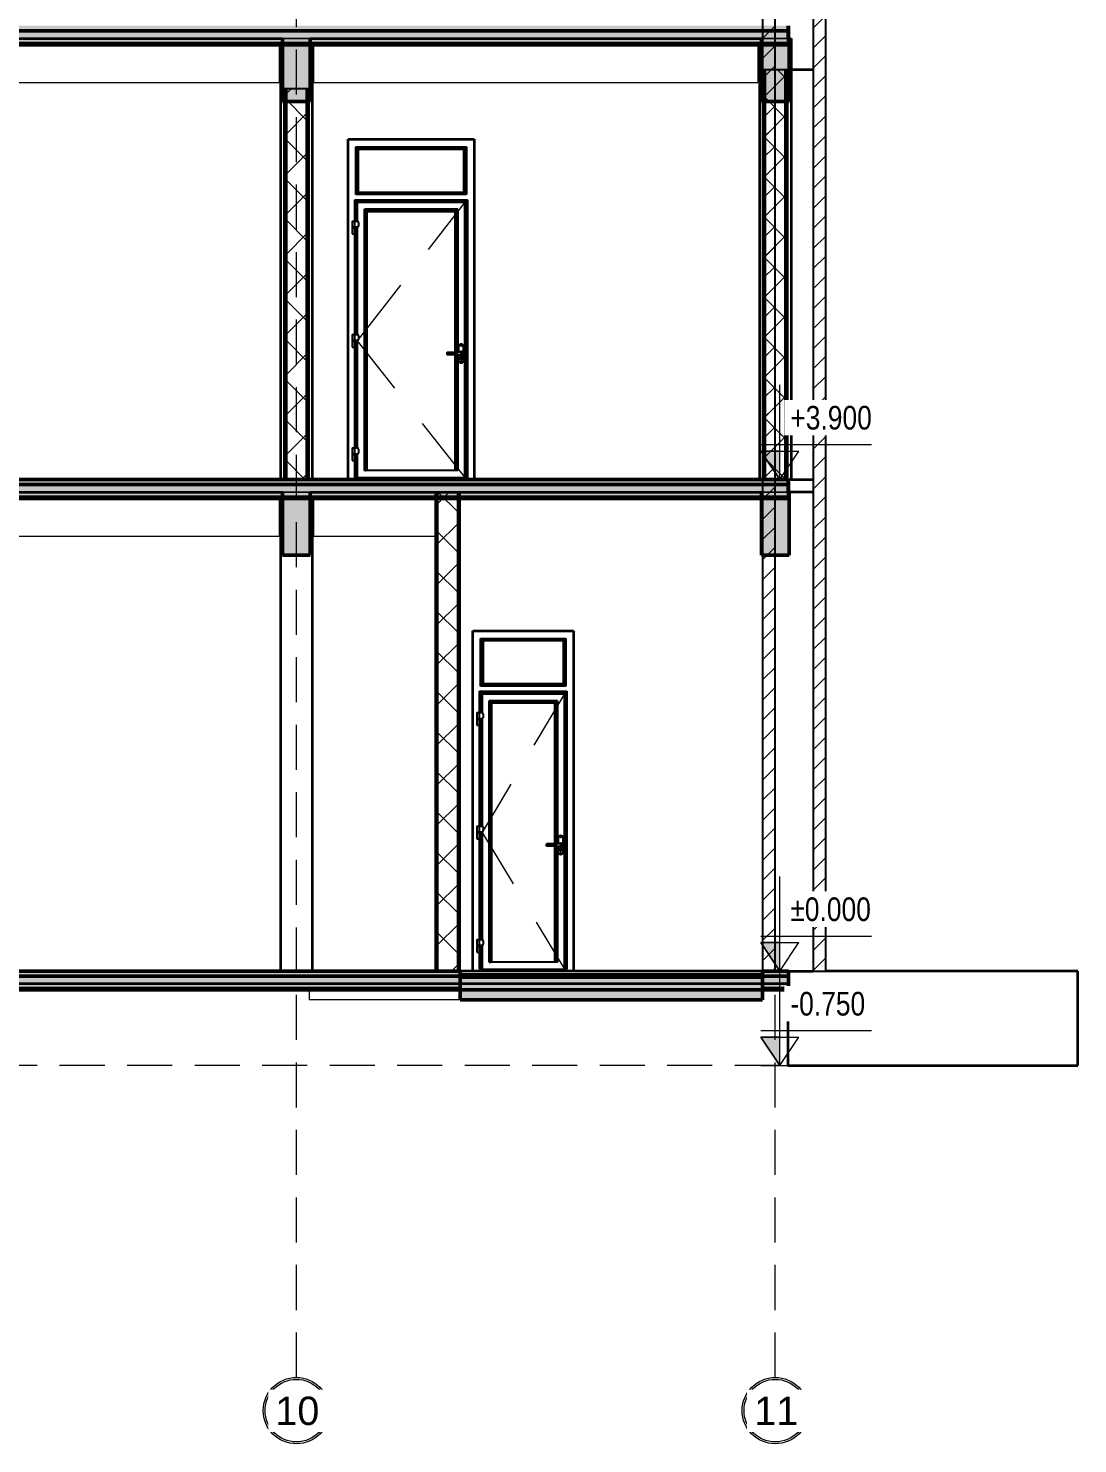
# Model space of a CAD drawing. Header units: millimetres. Extents: x -31177 to 43935, y -145912 to 20306.
# Drawn here: x 31222 to 39550, y -3751 to 7480 of the extents above; entities that cross this region are included whole.
import ezdxf

# ---------------------------------------------------------------- set-up
doc = ezdxf.new("R2010")
doc.units = ezdxf.units.MM
doc.linetypes.add('Centre', pattern=[2381.25, 476.25, -357.1875, 1190.625, -357.1875])
doc.linetypes.add('Hidden', pattern=[535.78125, 357.1875, -178.59375])
for name, color, linetype, lineweight in [('A-DOOR', 2, 'Continuous', 25), ('A-FLOR', 7, 'Continuous', 18), ('A-FLOR-HRAL', 2, 'Continuous', 18), ('A-FLOR-LEVL', 8, 'Continuous', 9), ('A-FLOR-MCUT', 7, 'Continuous', 50), ('A-FLOR-PATT', 8, 'Continuous', 50), ('A-WALL', 7, 'Continuous', 35), ('A-WALL-PATT', 8, 'Continuous', 25), ('S-BEAM', 7, 'Continuous', 18), ('S-COLS', 7, 'Continuous', 35), ('S-FNDN', 7, 'Continuous', 18), ('S-GRID', 1, 'Continuous', 9), ('S-GRID-IDEN', 1, 'Continuous', 9), ('S-STRS', 2, 'Continuous', 25)]:
    doc.layers.add(name, color=color, linetype=linetype, lineweight=lineweight)
doc.styles.add('Arial', font='arial.ttf', dxfattribs={"width": 0.8, "height": 187.5})
doc.styles.add('Arial_1', font='arial.ttf', dxfattribs={"height": 225})
pattern_1 = [(45, (3970.77, 5345.39), (-79.5495, 79.5495), [])]
pattern_2 = [(0, (3970.77, 5345.385), (304.8, 76.2), [25.146, -203.454, 25.146, -203.454, -1219.2]), (0, (3970.77, 5345.385), (304.8, 76.2), [-457.2, 25.146, -432.054, 25.146, -203.454, -533.4]), (0, (3970.77, 5345.385), (304.8, 76.2), [-1143, 25.146, -127.254, 25.146, -355.854]), (120, (4085.07, 5383.485), (-218.39114, 225.86454), [25.146, -203.454, 25.146, -203.454, -1219.2]), (120, (4085.07, 5383.485), (-218.39114, 225.86454), [-457.2, 25.146, -432.054, 25.146, -203.454, -533.4]), (120, (4085.07, 5383.485), (-218.39114, 225.86454), [-1143, 25.146, -127.254, 25.146, -355.854]), (240, (4123.17, 5535.885), (-86.40886, -302.06454), [25.146, -203.454, 25.146, -203.454, -1219.2]), (240, (4123.17, 5535.885), (-86.40886, -302.06454), [-457.2, 25.146, -432.054, 25.146, -203.454, -533.4]), (240, (4123.17, 5535.885), (-86.40886, -302.06454), [-1143, 25.146, -127.254, 25.146, -355.854])]
pattern_3 = [(45, (3970.77, 5345.39), (-159.099, 159.099), []), (135, (3970.77, 5345.39), (-159.099, -159.099), [])]

# ---------------------------------------------------------------- blocks, each defined once
blk = doc.blocks.new('M_Concrete-Rectangular-Column - COT250X400-V4-MẶT CẮT 1-1')
at = {"layer": 'S-COLS'}
for p, q in [((4225, 3750), (4225, 0)), ((4475, 3750), (4475, 0))]:
    blk.add_line(p, q, dxfattribs=at)
blk = doc.blocks.new('CỬA 1 CÁNH EROWINDOW_có ô chết_ - D5_800x2200-2361511-MẶT CẮT 1-1')
at = {"layer": 'A-DOOR'}
for p, q in [((34811, 2639), (35489, 2639)), ((34811, 2261), (34811, 2639)), ((34811, 2261), (34811, 2639)), ((34811, 2639), (35489, 2639)), ((34821, 2629), (34831, 2619)), ((35479, 2629), (34821, 2629)), ((34821, 2629), (34821, 2271)), ((35469, 2619), (34831, 2619)), ((34831, 2619), (34831, 2281)), ((35469, 2619), (35479, 2629)), ((35469, 2281), (35469, 2619)), ((35479, 2271), (35479, 2629)), ((35489, 2639), (35489, 2261)), ((35489, 2639), (35489, 2261)), ((35489, 2261), (34811, 2261)), ((35489, 2261), (34811, 2261)), ((34821, 2271), (34831, 2281)), ((34821, 2271), (35479, 2271)), ((34831, 2281), (35469, 2281)), ((35479, 2271), (35469, 2281)), ((34813, 2210), (34803, 2220)), ((34803, 2050), (34803, 2220)), ((34803, 2220), (35497, 2220)), ((35487, 2210), (34813, 2210)), ((34813, 2050), (34813, 2210)), ((34823, 2050), (34823, 2200)), ((34823, 2200), (35477, 2200)), ((34823, 2200), (34823, 2050)), ((35477, 2200), (34823, 2200)), ((35421, 2144), (34879, 2144)), ((34879, 2144), (34879, 71)), ((34879, 2144), (35421, 2144)), ((34879, 71), (34879, 2144)), ((34889, 71), (34889, 2134)), ((34889, 2134), (35411, 2134)), ((34889, 2134), (34899, 2124)), ((35411, 2134), (35401, 2124)), ((35411, 1008), (35411, 2134)), ((35421, 2144), (35421, 1013)), ((35421, 2144), (35421, 1013)), ((35477, 2200), (35477, 15)), ((35477, 15), (35477, 2200)), ((35487, 2210), (35497, 2220)), ((35487, 15), (35487, 2210)), ((35497, 2220), (35497, 15)), ((34783, 2050), (34823, 2050)), ((34783, 2050), (34783, 2002)), ((34803, 2002), (34803, 2050)), ((34833, 2040), (34833, 2012)), ((35401, 2124), (34899, 2124)), ((34899, 2124), (34899, 71)), ((35401, 1008), (35401, 2124)), ((34823, 2002), (34783, 2002)), ((34783, 1998), (34783, 1950)), ((34783, 1998), (34803, 1998)), ((34783, 1950), (34803, 1950)), ((34786, 2002), (34786, 1998)), ((34801, 1998), (34801, 2002)), ((34803, 1150), (34803, 2002)), ((34803, 1950), (34803, 1998)), ((34813, 1150), (34813, 2002)), ((34823, 1150), (34823, 2002)), ((34823, 2002), (34823, 1150)), ((34783, 1150), (34823, 1150)), ((34783, 1150), (34783, 1102)), ((34803, 1102), (34803, 1150)), ((34833, 1140), (34833, 1112)), ((34823, 1102), (34783, 1102)), ((34783, 1098), (34783, 1050)), ((34783, 1098), (34803, 1098)), ((34783, 1050), (34803, 1050)), ((34786, 1102), (34786, 1098)), ((34801, 1098), (34801, 1102)), ((34803, 250), (34803, 1102)), ((34803, 1050), (34803, 1098)), ((34813, 250), (34813, 1102)), ((34823, 250), (34823, 1102)), ((34823, 1102), (34823, 250)), ((35421, 1013), (35411, 1008)), ((35447, 1013), (35421, 1013)), ((35427, 1055), (35427, 1013)), ((35467, 945), (35467, 1055)), ((35411, 1008), (35341, 1008)), ((35412, 1004), (35341, 1004)), ((35341, 996), (35412, 996)), ((35341, 992), (35411, 992)), ((35401, 71), (35401, 992)), ((35411, 992), (35421, 987)), ((35411, 71), (35411, 992)), ((35422, 1009), (35412, 1004)), ((35412, 996), (35422, 991)), ((35421, 987), (35447, 987)), ((35421, 987), (35421, 71)), ((35421, 987), (35421, 71)), ((35447, 1009), (35422, 1009)), ((35422, 991), (35447, 991)), ((35427, 987), (35427, 945)), ((35443, 960), (35443, 971)), ((35444, 953), (35444, 958)), ((35444, 958), (35444, 953)), ((35445, 973), (35449, 973)), ((35450, 958), (35450, 953)), ((35450, 953), (35450, 958)), ((35451, 971), (35451, 960)), ((34783, 250), (34823, 250)), ((34783, 250), (34783, 202)), ((34803, 202), (34803, 250)), ((34833, 240), (34833, 212)), ((34823, 202), (34783, 202)), ((34783, 198), (34783, 150)), ((34783, 198), (34803, 198)), ((34783, 150), (34803, 150)), ((34786, 202), (34786, 198)), ((34801, 198), (34801, 202)), ((34803, 15), (34803, 202)), ((34803, 150), (34803, 198)), ((34813, 15), (34813, 202)), ((34823, 15), (34823, 202)), ((34823, 202), (34823, 15)), ((34813, 15), (34803, 15)), ((34811, 0), (34811, 15)), ((34823, 15), (34813, 15)), ((34823, 15), (35477, 15)), ((34831, 0), (34831, 15)), ((34879, 71), (34889, 71)), ((35421, 71), (34879, 71)), ((35421, 71), (35411, 71)), ((35469, 0), (35469, 15)), ((35477, 15), (35487, 15)), ((35497, 15), (35487, 15)), ((35489, 15), (35489, 0))]:
    blk.add_line(p, q, dxfattribs=at)
at = {"layer": 'A-DOOR', "linetype": 'Centre', "lineweight": 18}
for p, q in [((35477, 2200), (34823, 1100)), ((34823, 1100), (35477, 15))]:
    blk.add_line(p, q, dxfattribs=at)
at = {"layer": 'A-DOOR', "flags": 128}
for points in [[(35447, 987), (35448, 987), (35448, 987), (35449, 987), (35449, 987), (35450, 987), (35450, 987), (35451, 988), (35451, 988), (35452, 988), (35452, 988), (35453, 988), (35453, 988), (35453, 989), (35454, 989), (35454, 989), (35455, 990), (35455, 990), (35456, 990), (35456, 991), (35456, 991), (35457, 991), (35457, 992), (35457, 992), (35458, 993), (35458, 993), (35458, 993), (35458, 994), (35459, 994), (35459, 995), (35459, 995), (35459, 996), (35459, 996), (35460, 997), (35460, 997), (35460, 998), (35460, 998), (35460, 999), (35460, 999), (35460, 1000), (35460, 1000), (35460, 1001), (35460, 1001), (35460, 1002), (35460, 1002), (35460, 1003), (35460, 1003), (35459, 1004), (35459, 1004), (35459, 1005), (35459, 1005), (35459, 1006), (35458, 1006), (35458, 1007), (35458, 1007), (35458, 1008), (35457, 1008), (35457, 1008), (35457, 1009), (35456, 1009), (35456, 1010), (35455, 1010), (35455, 1010), (35455, 1011), (35454, 1011), (35454, 1011), (35453, 1011), (35453, 1012), (35452, 1012), (35452, 1012), (35451, 1012), (35451, 1012), (35450, 1013), (35450, 1013), (35449, 1013), (35449, 1013), (35448, 1013), (35448, 1013), (35447, 1013), (35447, 1013)], [(35341, 1008), (35341, 1008), (35340, 1008), (35340, 1008), (35340, 1008), (35339, 1008), (35339, 1008), (35339, 1008), (35338, 1008), (35338, 1007), (35338, 1007), (35338, 1007), (35337, 1007), (35337, 1007), (35337, 1007), (35336, 1007), (35336, 1006), (35336, 1006), (35336, 1006), (35335, 1006), (35335, 1006), (35335, 1005), (35335, 1005), (35335, 1005), (35334, 1005), (35334, 1004), (35334, 1004), (35334, 1004), (35334, 1003), (35334, 1003), (35334, 1003), (35333, 1003), (35333, 1002), (35333, 1002), (35333, 1002), (35333, 1001), (35333, 1001), (35333, 1001), (35333, 1000), (35333, 1000), (35333, 1000), (35333, 999), (35333, 999), (35333, 999), (35333, 998), (35333, 998), (35333, 998), (35333, 998), (35333, 997), (35334, 997), (35334, 997), (35334, 996), (35334, 996), (35334, 996), (35334, 996), (35335, 995), (35335, 995), (35335, 995), (35335, 995), (35335, 994), (35336, 994), (35336, 994), (35336, 994), (35336, 993), (35337, 993), (35337, 993), (35337, 993), (35337, 993), (35338, 993), (35338, 993), (35338, 992), (35339, 992), (35339, 992), (35339, 992), (35340, 992), (35340, 992), (35340, 992), (35341, 992), (35341, 992), (35341, 992)]]:
    blk.add_lwpolyline(points, dxfattribs=at)
at = {"layer": 'A-DOOR'}
for centre, radius, start, end in [((34823, 2040), 10, 360, 90), ((34823, 2012), 10, 270, 0), ((34823, 1140), 10, 0, 90), ((34823, 1112), 10, 270, 0), ((35447, 1055), 20, 0, 180), ((35447, 1000), 15, 0, 120.3216), ((35447, 1063), 3, 360, 180), ((35447, 1063), 3, 180, 0), ((35341, 1000), 3.66, 90, 270), ((35447, 945), 20, 180, 360), ((35447, 1000), 15, 239.6784, 0), ((35445, 971), 2.04, 90, 180), ((35444, 960), 1.99, 180, 268.9596), ((35444, 960), 1.99, 224.4798, 268.9596), ((35447, 1000), 3.02, 0, 180), ((35447, 1000), 3.02, 180, 0), ((35447, 953), 2.5, 180, 0), ((35447, 938), 3, 0, 180), ((35447, 938), 3, 180, 0), ((35447, 1000), 8.66, 270, 90), ((35449, 971), 2.04, 0, 90), ((35450, 960), 1.99, 271.0404, 0), ((35450, 960), 1.99, 271.0404, 315.5202), ((34823, 240), 10, 0, 90), ((34823, 212), 10, 270, 0)]:
    blk.add_arc(centre, radius, start, end, dxfattribs=at)
for points in [[(35422, 1009), (35422, 1009), (35422, 1010), (35422, 1011), (35421, 1013), (35421, 1013), (35421, 1013)], [(35412, 1004), (35412, 1004), (35412, 1005), (35412, 1006), (35411, 1008), (35411, 1008), (35411, 1008)], [(35412, 996), (35412, 996), (35412, 995), (35412, 994), (35411, 992), (35411, 992), (35411, 992)], [(35422, 991), (35422, 991), (35422, 990), (35422, 989), (35421, 987), (35421, 987), (35421, 987)]]:
    blk.add_open_spline(points, degree=3, knots=[0, 0, 0, 0, 0.166667, 0.333333, 0.666667, 1, 1, 1, 1], dxfattribs=at)
blk = doc.blocks.new('Railing - 150mm-2368385-MẶT CẮT 1-1')
at = {"layer": 'A-FLOR-HRAL'}
blk.add_line((7924, 3573), (7911, 3573), dxfattribs=at)
blk = doc.blocks.new('Railing - Railing-2368593-MẶT CẮT 1-1')
blk.add_blockref('Railing - 150mm-2368385-MẶT CẮT 1-1', (25300, 0))
blk = doc.blocks.new('CỬA 1 CÁNH EROWINDOW_có ô chết_ - D4_1000x2200-V10-MẶT CẮT 1-1')
at = {"layer": 'A-DOOR'}
for p, q in [((33821, 6539), (34699, 6539)), ((33821, 6161), (33821, 6539)), ((33821, 6161), (33821, 6539)), ((33821, 6539), (34699, 6539)), ((33831, 6529), (33841, 6519)), ((34689, 6529), (33831, 6529)), ((33831, 6529), (33831, 6171)), ((34679, 6519), (33841, 6519)), ((33841, 6519), (33841, 6181)), ((34679, 6519), (34689, 6529)), ((34679, 6181), (34679, 6519)), ((34689, 6171), (34689, 6529)), ((34699, 6539), (34699, 6161)), ((34699, 6539), (34699, 6161)), ((33831, 6171), (33841, 6181)), ((33841, 6181), (34679, 6181)), ((34689, 6171), (34679, 6181)), ((33823, 6110), (33813, 6120)), ((33813, 5950), (33813, 6120)), ((33813, 6120), (34707, 6120)), ((34699, 6161), (33821, 6161)), ((34699, 6161), (33821, 6161)), ((34697, 6110), (33823, 6110)), ((33823, 5950), (33823, 6110)), ((33831, 6171), (34689, 6171)), ((33833, 5950), (33833, 6100)), ((33833, 6100), (34687, 6100)), ((33833, 6100), (33833, 5950)), ((34687, 6100), (33833, 6100)), ((34687, 6100), (34687, 3915)), ((34687, 3915), (34687, 6100)), ((34697, 6110), (34707, 6120)), ((34697, 3915), (34697, 6110)), ((34707, 6120), (34707, 3915)), ((34631, 6044), (33889, 6044)), ((33889, 6044), (33889, 3971)), ((33889, 6044), (34631, 6044)), ((33889, 3971), (33889, 6044)), ((33899, 3971), (33899, 6034)), ((33899, 6034), (34621, 6034)), ((33899, 6034), (33909, 6024)), ((34611, 6024), (33909, 6024)), ((33909, 6024), (33909, 3971)), ((34621, 6034), (34611, 6024)), ((34611, 4908), (34611, 6024)), ((34621, 4908), (34621, 6034)), ((34631, 6044), (34631, 4913)), ((34631, 6044), (34631, 4913)), ((33793, 5950), (33833, 5950)), ((33793, 5950), (33793, 5902)), ((33833, 5902), (33793, 5902)), ((33793, 5898), (33793, 5850)), ((33793, 5898), (33813, 5898)), ((33793, 5850), (33813, 5850)), ((33796, 5902), (33796, 5898)), ((33811, 5898), (33811, 5902)), ((33813, 5902), (33813, 5950)), ((33813, 5050), (33813, 5902)), ((33813, 5850), (33813, 5898)), ((33823, 5050), (33823, 5902)), ((33833, 5050), (33833, 5902)), ((33833, 5902), (33833, 5050)), ((33843, 5940), (33843, 5912)), ((33793, 5050), (33833, 5050)), ((33793, 5050), (33793, 5002)), ((33833, 5002), (33793, 5002)), ((33793, 4998), (33793, 4950)), ((33793, 4998), (33813, 4998)), ((33793, 4950), (33813, 4950)), ((33796, 5002), (33796, 4998)), ((33811, 4998), (33811, 5002)), ((33813, 5002), (33813, 5050)), ((33813, 4150), (33813, 5002)), ((33813, 4950), (33813, 4998)), ((33823, 4150), (33823, 5002)), ((33833, 4150), (33833, 5002)), ((33833, 5002), (33833, 4150)), ((33843, 5040), (33843, 5012)), ((34637, 4955), (34637, 4913)), ((34677, 4845), (34677, 4955)), ((34621, 4908), (34551, 4908)), ((34622, 4904), (34551, 4904)), ((34551, 4896), (34622, 4896)), ((34551, 4892), (34621, 4892)), ((34611, 3971), (34611, 4892)), ((34631, 4913), (34621, 4908)), ((34621, 4892), (34631, 4887)), ((34621, 3971), (34621, 4892)), ((34632, 4909), (34622, 4904)), ((34622, 4896), (34632, 4891)), ((34657, 4913), (34631, 4913)), ((34631, 4887), (34657, 4887)), ((34631, 4887), (34631, 3971)), ((34631, 4887), (34631, 3971)), ((34657, 4909), (34632, 4909)), ((34632, 4891), (34657, 4891)), ((34637, 4887), (34637, 4845)), ((34653, 4860), (34653, 4871)), ((34654, 4853), (34654, 4858)), ((34654, 4858), (34654, 4853)), ((34655, 4873), (34659, 4873)), ((34660, 4858), (34660, 4853)), ((34660, 4853), (34660, 4858)), ((34661, 4871), (34661, 4860)), ((33793, 4150), (33833, 4150)), ((33793, 4150), (33793, 4102)), ((33833, 4102), (33793, 4102)), ((33793, 4098), (33793, 4050)), ((33793, 4098), (33813, 4098)), ((33793, 4050), (33813, 4050)), ((33796, 4102), (33796, 4098)), ((33811, 4098), (33811, 4102)), ((33813, 4102), (33813, 4150)), ((33813, 3915), (33813, 4102)), ((33813, 4050), (33813, 4098)), ((33823, 3915), (33823, 4102)), ((33833, 3915), (33833, 4102)), ((33833, 4102), (33833, 3915)), ((33843, 4140), (33843, 4112)), ((33889, 3971), (33899, 3971)), ((34631, 3971), (33889, 3971)), ((34631, 3971), (34621, 3971)), ((33823, 3915), (33813, 3915)), ((33821, 3900), (33821, 3915)), ((33833, 3915), (33823, 3915)), ((33833, 3915), (34687, 3915)), ((33841, 3900), (33841, 3915)), ((34679, 3900), (34679, 3915)), ((34687, 3915), (34697, 3915)), ((34707, 3915), (34697, 3915)), ((34699, 3915), (34699, 3900))]:
    blk.add_line(p, q, dxfattribs=at)
at = {"layer": 'A-DOOR', "linetype": 'Centre', "lineweight": 18}
for p, q in [((34687, 6100), (33833, 5000)), ((33833, 5000), (34687, 3915))]:
    blk.add_line(p, q, dxfattribs=at)
at = {"layer": 'A-DOOR', "flags": 128}
for points in [[(34551, 4908), (34551, 4908), (34550, 4908), (34550, 4908), (34550, 4908), (34549, 4908), (34549, 4908), (34549, 4908), (34548, 4908), (34548, 4907), (34548, 4907), (34548, 4907), (34547, 4907), (34547, 4907), (34547, 4907), (34546, 4907), (34546, 4906), (34546, 4906), (34546, 4906), (34545, 4906), (34545, 4906), (34545, 4905), (34545, 4905), (34545, 4905), (34544, 4905), (34544, 4904), (34544, 4904), (34544, 4904), (34544, 4903), (34544, 4903), (34544, 4903), (34543, 4903), (34543, 4902), (34543, 4902), (34543, 4902), (34543, 4901), (34543, 4901), (34543, 4901), (34543, 4900), (34543, 4900), (34543, 4900), (34543, 4899), (34543, 4899), (34543, 4899), (34543, 4898), (34543, 4898), (34543, 4898), (34543, 4898), (34543, 4897), (34544, 4897), (34544, 4897), (34544, 4896), (34544, 4896), (34544, 4896), (34544, 4896), (34545, 4895), (34545, 4895), (34545, 4895), (34545, 4895), (34545, 4894), (34546, 4894), (34546, 4894), (34546, 4894), (34546, 4893), (34547, 4893), (34547, 4893), (34547, 4893), (34547, 4893), (34548, 4893), (34548, 4893), (34548, 4892), (34549, 4892), (34549, 4892), (34549, 4892), (34550, 4892), (34550, 4892), (34550, 4892), (34551, 4892), (34551, 4892), (34551, 4892)], [(34657, 4887), (34658, 4887), (34658, 4887), (34659, 4887), (34659, 4887), (34660, 4887), (34660, 4887), (34661, 4888), (34661, 4888), (34662, 4888), (34662, 4888), (34663, 4888), (34663, 4888), (34663, 4889), (34664, 4889), (34664, 4889), (34665, 4890), (34665, 4890), (34666, 4890), (34666, 4891), (34666, 4891), (34667, 4891), (34667, 4892), (34667, 4892), (34668, 4893), (34668, 4893), (34668, 4893), (34668, 4894), (34669, 4894), (34669, 4895), (34669, 4895), (34669, 4896), (34669, 4896), (34670, 4897), (34670, 4897), (34670, 4898), (34670, 4898), (34670, 4899), (34670, 4899), (34670, 4900), (34670, 4900), (34670, 4901), (34670, 4901), (34670, 4902), (34670, 4902), (34670, 4903), (34670, 4903), (34669, 4904), (34669, 4904), (34669, 4905), (34669, 4905), (34669, 4906), (34668, 4906), (34668, 4907), (34668, 4907), (34668, 4908), (34667, 4908), (34667, 4908), (34667, 4909), (34666, 4909), (34666, 4910), (34665, 4910), (34665, 4910), (34665, 4911), (34664, 4911), (34664, 4911), (34663, 4911), (34663, 4912), (34662, 4912), (34662, 4912), (34661, 4912), (34661, 4912), (34660, 4913), (34660, 4913), (34659, 4913), (34659, 4913), (34658, 4913), (34658, 4913), (34657, 4913), (34657, 4913)]]:
    blk.add_lwpolyline(points, dxfattribs=at)
at = {"layer": 'A-DOOR'}
for centre, radius, start, end in [((33833, 5940), 10, 0, 90), ((33833, 5940), 10, 30, 90), ((33833, 5912), 10, 270, 0), ((33833, 5912), 10, 270, 300), ((33833, 5912), 10, 315, 345), ((33833, 5040), 10, 0, 90), ((33833, 5040), 10, 30, 90), ((33833, 5012), 10, 270, 0), ((33833, 5012), 10, 270, 300), ((33833, 5012), 10, 315, 345), ((34657, 4955), 20, 360, 180), ((34657, 4963), 3, 0, 180), ((34657, 4963), 3, 180, 0), ((34551, 4900), 3.66, 90, 270), ((34657, 4845), 20, 180, 0), ((34657, 4900), 15, 0, 120.3216), ((34657, 4900), 15, 242.787, 0), ((34657, 4900), 15, 106.078, 110.0431), ((34657, 4900), 15, 249.9569, 253.922), ((34655, 4871), 2.04, 90, 180), ((34654, 4860), 1.99, 180, 268.9596), ((34654, 4860), 1.99, 224.4798, 268.9596), ((34657, 4900), 3.02, 0, 180), ((34657, 4900), 3.02, 135, 150), ((34657, 4900), 3.02, 180, 0), ((34657, 4900), 3.02, 210, 225), ((34657, 4853), 2.5, 180, 0), ((34657, 4838), 3, 0, 180), ((34657, 4838), 3, 180, 0), ((34657, 4900), 15, 90, 95.2302), ((34657, 4900), 15, 264.7698, 270), ((34657, 4900), 8.66, 270, 90), ((34659, 4871), 2.04, 0, 90), ((34657, 4900), 15, 75, 80.3895), ((34657, 4900), 15, 279.6105, 285), ((34660, 4860), 1.99, 271.0404, 0), ((34660, 4860), 1.99, 271.0404, 315.5202), ((34657, 4900), 15, 60, 65.5028), ((34657, 4900), 15, 45, 50.5307), ((34657, 4900), 15, 309.4693, 315), ((33833, 4140), 10, 0, 90), ((33833, 4140), 10, 30, 90), ((33833, 4112), 10, 270, 0), ((33833, 4112), 10, 270, 300), ((33833, 4112), 10, 315, 345)]:
    blk.add_arc(centre, radius, start, end, dxfattribs=at)
for points in [[(34622, 4904), (34622, 4904), (34622, 4905), (34622, 4906), (34621, 4908), (34621, 4908), (34621, 4908)], [(34622, 4896), (34622, 4896), (34622, 4895), (34622, 4894), (34621, 4892), (34621, 4892), (34621, 4892)], [(34632, 4909), (34632, 4909), (34632, 4910), (34632, 4911), (34631, 4913), (34631, 4913), (34631, 4913)], [(34632, 4891), (34632, 4891), (34632, 4890), (34632, 4889), (34631, 4887), (34631, 4887), (34631, 4887)]]:
    blk.add_open_spline(points, degree=3, knots=[0, 0, 0, 0, 0.166667, 0.333333, 0.666667, 1, 1, 1, 1], dxfattribs=at)
blk = doc.blocks.new('M_Concrete-Rectangular-Column - COT250X350-V16-MẶT CẮT 1-1')
at = {"layer": 'S-COLS'}
for p, q in [((4225, 7350), (4225, 3900)), ((4475, 7350), (4475, 3900))]:
    blk.add_line(p, q, dxfattribs=at)
blk = doc.blocks.new('M_Concrete-Rectangular-Column - COT250X350-V21-MẶT CẮT 1-1')
at = {"layer": 'S-COLS'}
for p, q in [((37025, 7350), (37025, 3900)), ((37260, 7400), (37275, 7400)), ((37275, 7400), (37275, 3900)), ((37275, 3900), (37260, 3900))]:
    blk.add_line(p, q, dxfattribs=at)
blk = doc.blocks.new('Level - _-000-1742762-MẶT CẮT 1-1')
at = {"layer": 'A-FLOR-LEVL'}
blk.add_hatch(color=256, dxfattribs=at).paths.add_polyline_path([(37186, 225), (37186, 0), (37036, 225)])
for p, q in [((37186, 0), (37186, 750)), ((37036, 277), (37915, 277)), ((37186, 0), (37036, 225)), ((37036, 225), (37336, 225)), ((37186, 225), (37036, 225)), ((37036, 225), (37186, 0)), ((37186, 0), (37336, 225)), ((37186, 0), (37186, 225)), ((37036, 0), (37336, 0))]:
    blk.add_line(p, q, dxfattribs=at)
blk = doc.blocks.new('Level - 000_-1742766-MẶT CẮT 1-1')
at = {"layer": 'A-FLOR-LEVL'}
blk.add_hatch(color=256, dxfattribs=at).paths.add_polyline_path([(37186, 4125), (37186, 3900), (37036, 4125)])
for p, q in [((37186, 3900), (37186, 4650)), ((37036, 4177), (37915, 4177)), ((37186, 3900), (37036, 4125)), ((37036, 4125), (37336, 4125)), ((37186, 4125), (37036, 4125)), ((37036, 4125), (37186, 3900)), ((37186, 3900), (37336, 4125)), ((37186, 3900), (37186, 4125)), ((37036, 3900), (37336, 3900))]:
    blk.add_line(p, q, dxfattribs=at)
blk = doc.blocks.new('Grid - TRUC  D1-102336-MẶT CẮT 1-1')
at = {"layer": 'S-GRID-IDEN'}
for radius in [263, 248]:
    blk.add_circle((550, -3488), radius, dxfattribs=at)

msp = doc.modelspace()

# ---------------------------------------------------------------- hatches: boundary and pattern name
at = {"layer": 'A-FLOR'}
msp.add_hatch(color=8, dxfattribs=at).paths.add_polyline_path([(36979.2, -50), (37050, -50), (37050, -30), (34650, -30), (34650, -50), (36789.3, -50)])
at = {"layer": 'A-FLOR-PATT'}
for points in [[(37169.1, 7460), (37255.7, 7460), (37255.7, 7500), (450, 7500), (450, 7460), (36979.2, 7460)], [(37169.1, 7360), (37255.7, 7360), (37255.7, 7460), (450, 7460), (450, 7360), (36979.2, 7360)], [(37169.1, 3860), (37255.7, 3860), (37255.7, 3900), (450, 3900), (450, 3860), (37074.1, 3860)], [(37169.1, 3760), (37255.7, 3760), (37255.7, 3860), (450, 3860), (450, 3760), (36979.2, 3760)], [(34650, -150), (37050, -150), (37050, -50), (34650, -50), (34650, -75)]]:
    msp.add_hatch(color=256, dxfattribs=at).paths.add_polyline_path(points)
at = {"layer": 'A-FLOR-PATT', "lineweight": 18}
for points in [[(37169.1, 7350), (37255.7, 7350), (37255.7, 7360), (450, 7360), (450, 7350), (36979.2, 7350)], [(37169.1, 3750), (37255.7, 3750), (37255.7, 3760), (450, 3760), (450, 3750), (36979.2, 3750)], [(34650, -230), (37050, -230), (37050, -150), (34650, -150)]]:
    msp.add_hatch(color=256, dxfattribs=at).paths.add_polyline_path(points)
at = {"layer": 'A-FLOR-PATT'}
h = msp.add_hatch(color=256, dxfattribs=at)
h.paths.add_polyline_path([(15520.2, -40), (34650, -40), (34650, 0), (450, 0), (450, -40), (15140.4, -40)])
h.paths.add_polyline_path([(37255.7, -40), (37255.7, 0), (37050, 0), (37050, -40), (37169.1, -40)])
h = msp.add_hatch(color=256, dxfattribs=at)
h.paths.add_polyline_path([(450, -140), (34650, -140), (34650, -40), (450, -40), (450, -75)])
h.paths.add_polyline_path([(37050, -140), (37255.7, -140), (37255.7, -40), (37050, -40), (37050, -75)])
at = {"layer": 'A-FLOR-PATT', "lineweight": 18}
h = msp.add_hatch(color=256, dxfattribs=at)
h.paths.add_polyline_path([(19698, -150), (34650, -150), (34650, -140), (450, -140), (450, -150), (16659.6, -150)])
h.paths.add_polyline_path([(37050, -150), (37255.7, -150), (37255.7, -140), (37050, -140)])
at = {"layer": 'A-WALL-PATT', "lineweight": 18}
h = msp.add_hatch(dxfattribs=at)
h.set_pattern_fill('FP_3', color=256, style=0, pattern_type=2)
h.set_pattern_definition(pattern_1)
h.paths.add_polyline_path([(37150, 0), (37150, 12600), (37050, 12600), (37050, 0), (37074.1, 0)])
h = msp.add_hatch(dxfattribs=at)
h.set_pattern_fill('FP_3', color=256, style=0, pattern_type=2)
h.set_pattern_definition(pattern_1)
h.paths.add_polyline_path([(37548.9, 0), (37550, 0), (37550, 12600), (37450, 12600), (37450, 0)])
h = msp.add_hatch(dxfattribs=at)
h.set_pattern_fill('FP_1', color=256, style=0, pattern_type=2)
h.set_pattern_definition(pattern_2)
h.paths.add_polyline_path([(37050, 3900), (37065, 3900), (37065, 7150), (37050, 7150), (37050, 3925.1)])
h = msp.add_hatch(dxfattribs=at)
h.set_pattern_fill('FP_2', color=256, style=0, pattern_type=2)
h.set_pattern_definition(pattern_3)
h.paths.add_polyline_path([(37074.1, 3900), (37235, 3900), (37235, 7150), (37065, 7150), (37065, 3900)])
h = msp.add_hatch(dxfattribs=at)
h.set_pattern_fill('FP_1', color=256, style=0, pattern_type=2)
h.set_pattern_definition(pattern_2)
h.paths.add_polyline_path([(37235, 3900), (37250, 3900), (37250, 7150), (37235, 7150), (37235, 3925.1)])
h = msp.add_hatch(dxfattribs=at)
h.set_pattern_fill('FP_1', color=256, style=0, pattern_type=2)
h.set_pattern_definition(pattern_2)
h.paths.add_polyline_path([(33265, 3900), (33265, 7000), (33250, 7000), (33250, 3900), (33252.3, 3900)])
h = msp.add_hatch(dxfattribs=at)
h.set_pattern_fill('FP_2', color=256, style=0, pattern_type=2)
h.set_pattern_definition(pattern_3)
h.paths.add_polyline_path([(33265, 3900), (33435, 3900), (33435, 7000), (33265, 7000), (33265, 3925.1)])
h = msp.add_hatch(dxfattribs=at)
h.set_pattern_fill('FP_1', color=256, style=0, pattern_type=2)
h.set_pattern_definition(pattern_2)
h.paths.add_polyline_path([(33435, 3900), (33450, 3900), (33450, 7000), (33435, 7000), (33435, 3925.1)])
h = msp.add_hatch(dxfattribs=at)
h.set_pattern_fill('FP_1', color=256, style=0, pattern_type=2)
h.set_pattern_definition(pattern_2)
h.paths.add_polyline_path([(34450, 0), (34465, 0), (34465, 3800), (34450, 3800), (34450, 540.4)])
h = msp.add_hatch(dxfattribs=at)
h.set_pattern_fill('FP_2', color=256, style=0, pattern_type=2)
h.set_pattern_definition(pattern_3)
h.paths.add_polyline_path([(34635, 0), (34635, 3800), (34465, 3800), (34465, 0), (34510.4, 0)])
h = msp.add_hatch(dxfattribs=at)
h.set_pattern_fill('FP_1', color=256, style=0, pattern_type=2)
h.set_pattern_definition(pattern_2)
h.paths.add_polyline_path([(34635, 0), (34650, 0), (34650, 3800), (34635, 3800), (34635, 78.9)])
at = {"layer": 'S-BEAM'}
for points in [[(33252.3, 6900), (33460, 6900), (33460, 7400), (33240, 7400), (33240, 6900)], [(37169.1, 6900), (37260, 6900), (37260, 7400), (37040, 7400), (37040, 6900)], [(33460, 3300), (33460, 3800), (33240, 3800), (33240, 3300), (33371, 3300)], [(37040, 3300), (37260, 3300), (37260, 3800), (37040, 3800), (37040, 3617.4)]]:
    msp.add_hatch(color=8, dxfattribs=at).paths.add_polyline_path(points)

# ---------------------------------------------------------------- linework, layer by layer
at = {"layer": 'A-FLOR', "color": 7, "lineweight": 50}
for p, q in [((37255.7, 7350), (37255.7, 7500)), ((450, 7350), (37255.7, 7350)), ((37255.7, 3900), (450, 3900)), ((37255.7, 3750), (37255.7, 3900)), ((450, 3750), (37255.7, 3750)), ((34650, 0), (450, 0)), ((34650, -230), (34650, 0)), ((37255.7, 0), (37050, 0)), ((37050, 0), (37050, -230)), ((37255.7, -150), (37255.7, 0)), ((37050, -30), (34650, -30)), ((450, -150), (34650, -150)), ((37050, -150), (37255.7, -150)), ((34650, -230), (37050, -230))]:
    msp.add_line(p, q, dxfattribs=at)
at = {"layer": 'A-FLOR'}
for p, q in [((37025, 7270), (37012.3, 7270)), ((37255.7, 3900), (37260.1, 3900)), ((33450, -150), (33450, -230)), ((37260.1, -150), (37255.7, -150)), ((34650, -230), (33450, -230))]:
    msp.add_line(p, q, dxfattribs=at)
at = {"layer": 'A-FLOR-LEVL', "linetype": 'Hidden'}
for p, q in [((37186.2, 3900), (-9566.5, 3900)), ((37186.2, 0), (-9566.5, 0)), ((37186.2, -750), (-9566.5, -750))]:
    msp.add_line(p, q, dxfattribs=at)
at = {"layer": 'A-FLOR-MCUT'}
for p, q in [((37255.7, 7460), (450, 7460)), ((37255.7, 7360), (450, 7360)), ((37255.7, 3860), (450, 3860)), ((37255.7, 3760), (450, 3760)), ((34650, -40), (450, -40)), ((37050, -50), (34650, -50)), ((37255.7, -40), (37050, -40)), ((34650, -140), (450, -140)), ((37050, -150), (34650, -150)), ((37255.7, -140), (37050, -140))]:
    msp.add_line(p, q, dxfattribs=at)
at = {"layer": 'A-WALL', "lineweight": 25}
for p, q in [((37050, 12600), (37050, 0)), ((37150, 0), (37150, 12600)), ((37450, 12600), (37450, 0)), ((37550, 0), (37550, 12600)), ((37250, 7150), (37050, 7150)), ((37250, 3900), (37250, 7150)), ((33450, 7000), (33250, 7000)), ((33250, 7000), (33250, 3900)), ((33450, 3900), (33450, 7000)), ((34450, 3800), (34450, 0)), ((34650, 0), (34650, 3800)), ((37450, 0), (37550, 0))]:
    msp.add_line(p, q, dxfattribs=at)
at = {"layer": 'A-WALL'}
for p, q in [((33225, 7150), (33212.3, 7150)), ((33487.7, 7150), (33475, 7150)), ((37025, 7150), (37012.3, 7150)), ((37450, 7150), (37275, 7150)), ((33760, 3900), (33760, 6600)), ((33760, 6600), (34760, 6600)), ((34760, 6600), (34760, 3900)), ((37275, 3900), (37450, 3900)), ((37450, 3800), (37260, 3800)), ((33225, 3550), (33212.3, 3550)), ((33487.7, 3550), (33475, 3550)), ((34750, 0), (34750, 2700)), ((34750, 2700), (35550, 2700)), ((35550, 2700), (35550, 0)), ((37255.7, 0), (37450, 0)), ((39550, 0), (37550, 0)), ((39550, -750), (39550, 0)), ((37250, -150), (37250, -750)), ((37250, -750), (39550, -750))]:
    msp.add_line(p, q, dxfattribs=at)
at = {"layer": 'A-WALL', "lineweight": 50}
for p, q in [((37065, 7150), (37065, 3900)), ((37235, 7150), (37235, 3900)), ((33265, 7000), (33265, 3900)), ((33435, 7000), (33435, 3900)), ((34465, 3800), (34465, 0)), ((34635, 3800), (34635, 0))]:
    msp.add_line(p, q, dxfattribs=at)
at = {"layer": 'S-BEAM'}
for p, q in [((33212.3, 7350), (33212.3, 7050)), ((33460, 7400), (33240, 7400)), ((33487.7, 7050), (33487.7, 7350)), ((37012.3, 7350), (37012.3, 7050)), ((37250, 7400), (37040, 7400)), ((29787.7, 7050), (33212.3, 7050)), ((33487.7, 7050), (37012.3, 7050)), ((33212.3, 3750), (33212.3, 3450)), ((33460, 3800), (33240, 3800)), ((33487.7, 3450), (33487.7, 3750)), ((37250, 3800), (37040, 3800)), ((29787.7, 3450), (33212.3, 3450)), ((33487.7, 3450), (34450, 3450))]:
    msp.add_line(p, q, dxfattribs=at)
at = {"layer": 'S-BEAM', "lineweight": 50}
for p, q in [((33240, 7400), (33240, 6900)), ((33460, 6900), (33460, 7400)), ((37040, 7400), (37040, 6900)), ((37260, 7400), (37250, 7400)), ((37260, 6900), (37260, 7400)), ((33240, 6900), (33460, 6900)), ((37040, 6900), (37260, 6900)), ((33240, 3800), (33240, 3300)), ((33460, 3300), (33460, 3800)), ((37040, 3800), (37040, 3300)), ((37260, 3800), (37250, 3800)), ((37260, 3300), (37260, 3800)), ((33240, 3300), (33460, 3300)), ((37040, 3300), (37260, 3300))]:
    msp.add_line(p, q, dxfattribs=at)
at = {"layer": 'S-FNDN', "lineweight": 35}
for p, q in [((37250, 7400), (37250, 7500)), ((29760, 7400), (33240, 7400)), ((33460, 7400), (37040, 7400)), ((37250, 3800), (37250, 3900)), ((29760, 3800), (33240, 3800)), ((33460, 3800), (37040, 3800)), ((37050, 0), (34650, 0)), ((450, -100), (37255.7, -100))]:
    msp.add_line(p, q, dxfattribs=at)
at = {"layer": 'S-FNDN'}
for p, q in [((33240, 7400), (33460, 7400)), ((37040, 7400), (37250, 7400)), ((33240, 3800), (33460, 3800)), ((37040, 3800), (37250, 3800)), ((37260.1, -100), (37255.7, -100))]:
    msp.add_line(p, q, dxfattribs=at)
at = {"layer": 'S-GRID', "linetype": 'Hidden'}
for p, q in [((33350, -3225.6), (33350, 20306.3)), ((37150, -3225.6), (37150, 20306.3))]:
    msp.add_line(p, q, dxfattribs=at)
at = {"layer": 'S-STRS'}
for p, q in [((33212.3, 7342), (33225, 7342)), ((33212.3, 3562.9), (33225, 3562.9))]:
    msp.add_line(p, q, dxfattribs=at)

# ---------------------------------------------------------------- block references
at = {"layer": 'A-DOOR'}
for name in ['CỬA 1 CÁNH EROWINDOW_có ô chết_ - D4_1000x2200-V10-MẶT CẮT 1-1', 'CỬA 1 CÁNH EROWINDOW_có ô chết_ - D5_800x2200-2361511-MẶT CẮT 1-1']:
    msp.add_blockref(name, (0, 0), dxfattribs=at)
at = {"layer": 'A-FLOR-HRAL'}
msp.add_blockref('Railing - Railing-2368593-MẶT CẮT 1-1', (0, 0), dxfattribs=at)
at = {"layer": 'A-FLOR-LEVL'}
for name, p in [('Level - 000_-1742766-MẶT CẮT 1-1', (0, 0)), ('Level - _-000-1742762-MẶT CẮT 1-1', (0, 0)), ('Level - 000_-1742766-MẶT CẮT 1-1', (0, -4650))]:
    msp.add_blockref(name, p, dxfattribs=at)
at = {"layer": 'S-COLS'}
for name, p in [('M_Concrete-Rectangular-Column - COT250X350-V16-MẶT CẮT 1-1', (29000, 0)), ('M_Concrete-Rectangular-Column - COT250X350-V21-MẶT CẮT 1-1', (0, 0)), ('M_Concrete-Rectangular-Column - COT250X400-V4-MẶT CẮT 1-1', (29000, 0))]:
    msp.add_blockref(name, p, dxfattribs=at)
at = {"layer": 'S-GRID-IDEN'}
for p in [(32800, 0), (36600, 0)]:
    msp.add_blockref('Grid - TRUC  D1-102336-MẶT CẮT 1-1', p, dxfattribs=at)

# ---------------------------------------------------------------- next in the draw order: texts
at = {"layer": 'A-FLOR-LEVL', "char_height": 187.5, "attachment_point": 1, "style": 'Arial', "bg_fill": 3, "box_fill_scale": 1.25, "bg_fill_color": 256, "bg_fill_true_color": 13158600, "bg_fill_transparency": 0}
for s, insert, width in [('+3.900', (37269.6, 4484), 779.24), ('±0.000', (37269.6, 584), 769.62), ('-0.750', (37269.6, -166), 716.709)]:
    msp.add_mtext(s, dxfattribs=dict(at, insert=insert, width=width))
at = {"layer": 'S-GRID-IDEN', "char_height": 225, "width": 432.911, "attachment_point": 1, "style": 'Arial_1', "bg_fill": 3, "box_fill_scale": 1.25, "bg_fill_color": 256, "bg_fill_true_color": 13158600, "bg_fill_transparency": 0}
for s, insert in [('10', (33182.6, -3377.2)), ('11', (36982.6, -3377.2))]:
    msp.add_mtext(s, dxfattribs=dict(at, insert=insert))

# ---------------------------------------------------------------- next in the draw order: texts
at = {"layer": 'A-FLOR-LEVL', "char_height": 187.5, "attachment_point": 1, "style": 'Arial', "bg_fill": 3, "box_fill_scale": 1.25, "bg_fill_color": 256, "bg_fill_true_color": 13158600, "bg_fill_transparency": 0}
for s, insert, width in [('+3.900', (37269.6, 4484), 779.24), ('-0.750', (37269.6, -166), 716.709)]:
    msp.add_mtext(s, dxfattribs=dict(at, insert=insert, width=width))

doc.saveas('drawing.dxf')
